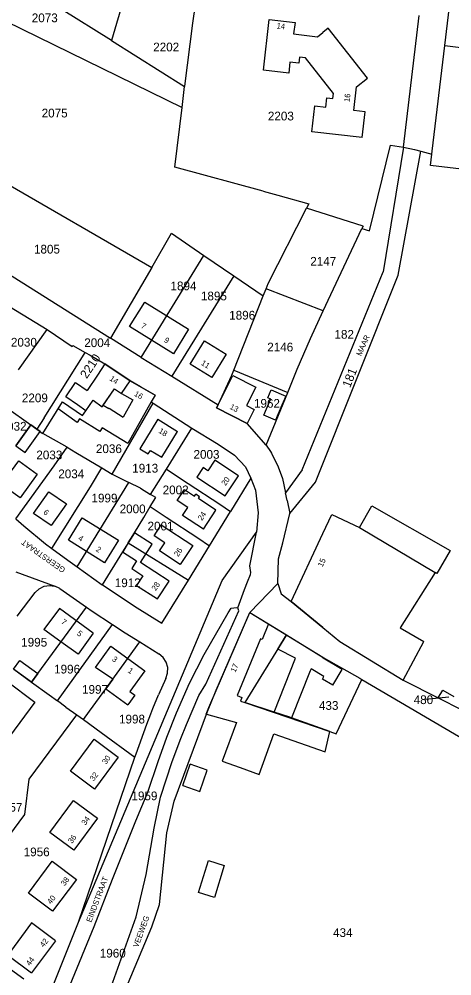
# Model space of a CAD drawing. Extents: x 191922 to 199923, y 328959 to 333350.
# Drawn here: x 193906.1 to 194039.9, y 332195.9 to 332491.7 of the extents above; entities that cross this region are included whole.
import ezdxf

# ---------------------------------------------------------------- set-up
doc = ezdxf.new("R2010")
doc.units = 0
for name, color, linetype in [('bestemmingsplangebied', 7, 'Continuous'), ('bouwvlak', 7, 'Continuous'), ('enkelbestemming', 7, 'Continuous'), ('Level 14', 7, 'Continuous'), ('Level 6', 7, 'Continuous'), ('maatvoering - maximum aantal wooneenheden', 7, 'Continuous'), ('Maatvoering_symbolen', 7, 'Continuous'), ('recreatiewoning', 7, 'Continuous')]:
    doc.layers.add(name, color=color, linetype=linetype)

msp = doc.modelspace()

# ---------------------------------------------------------------- linework, layer by layer
at = {"layer": 'bestemmingsplangebied'}
for p, q in [((194030.34, 332450.82), (194033.68, 332449.92)), ((194030.34, 332450.82), (194033.68, 332449.92)), ((194000.13, 332401.49), (194012.08, 332426.98)), ((194000.13, 332401.49), (194012.08, 332426.98)), ((193982.46, 332359.95), (193989.16, 332376.28)), ((193982.46, 332359.95), (193989.16, 332376.28)), ((193988.95, 332342.92), (193988.46, 332345.28)), ((193988.95, 332342.92), (193988.46, 332345.28)), ((193988.95, 332342.92), (193989.78, 332338.85)), ((193988.95, 332342.92), (193989.78, 332338.85)), ((193977.44, 332308.28), (193986.08, 332317.25)), ((193977.44, 332308.28), (193986.08, 332317.25))]:
    msp.add_line(p, q, dxfattribs=at)
for points in [[(194067.15, 332479.64), (194060.36, 332443.26), (194033.28, 332446.43), (194033.68, 332449.92)], [(194067.15, 332479.64), (194060.36, 332443.26), (194033.28, 332446.43), (194033.68, 332449.92)], [(194012.08, 332426.98), (194014.47, 332426.29), (194020.95, 332452.77), (194024.91, 332452.08)], [(194012.08, 332426.98), (194014.47, 332426.29), (194020.95, 332452.77), (194024.91, 332452.08)], [(194024.91, 332452.08), (194028.37, 332451.36), (194030.34, 332450.82)], [(194024.91, 332452.08), (194028.37, 332451.36), (194030.34, 332450.82)], [(193989.16, 332376.28), (193992.01, 332383.51), (193996.16, 332393), (194000.13, 332401.49)], [(193989.16, 332376.28), (193992.01, 332383.51), (193996.16, 332393), (194000.13, 332401.49)], [(193982.46, 332359.95), (193983.82, 332358.07), (193984.09, 332357.47), (193986.18, 332353.25), (193987.56, 332349.71), (193988.46, 332345.28)], [(193982.46, 332359.95), (193983.82, 332358.07), (193984.09, 332357.47), (193986.18, 332353.25), (193987.56, 332349.71), (193988.46, 332345.28)], [(193986.08, 332317.25), (193986.23, 332324.86), (193987.65, 332329.78), (193989.78, 332338.85)], [(193986.08, 332317.25), (193986.23, 332324.86), (193987.65, 332329.78), (193989.78, 332338.85)], [(193915.84, 332156.41), (193925.96, 332164.6), (193933.08, 332176.25), (193936.38, 332182.76), (193939.78, 332193.64), (193947.07, 332211.03), (193949.43, 332217.99), (193951.75, 332240.09), (193954, 332249.87), (193964.3, 332277.69), (193966.96, 332284.24), (193977.44, 332308.28)], [(193915.84, 332156.41), (193925.96, 332164.6), (193933.08, 332176.25), (193936.38, 332182.76), (193939.78, 332193.64), (193947.07, 332211.03), (193949.43, 332217.99), (193951.75, 332240.09), (193954, 332249.87), (193964.3, 332277.69), (193966.96, 332284.24), (193977.44, 332308.28)]]:
    msp.add_lwpolyline(points, dxfattribs=at)
at = {"layer": 'bouwvlak'}
msp.add_line((194031.71, 332281.48), (194039.01, 332282.21), dxfattribs=at)
at = {"layer": 'Level 6'}
for p, q in [((193944.08, 332517.53), (193934.6, 332485.04)), ((193934.6, 332485.04), (193919.08, 332494.73)), ((194024.91, 332452.08), (194029.81, 332492.83)), ((193959.69, 332490.41), (193957.24, 332471.01)), ((193934.6, 332485.04), (193957.25, 332470.84)), ((194033.81, 332450.88), (194037.73, 332483.55)), ((194037.73, 332483.55), (194067.15, 332479.64)), ((193956.46, 332464.34), (193957.25, 332470.84)), ((193957.24, 332471.01), (193957.25, 332470.84)), ((193881.55, 332452.81), (193947.06, 332414.94)), ((194024.91, 332452.08), (194018.62, 332413.53)), ((194023.34, 332412.5), (194030.34, 332450.82)), ((194033.68, 332449.92), (194033.81, 332450.88)), ((193981.5, 332438.5), (193986.11, 332437.24)), ((194012.42, 332427.68), (193994.97, 332433.25)), ((194012.42, 332427.68), (194012.08, 332426.98)), ((193943.77, 332387.13), (193963.22, 332418.61)), ((193963.22, 332418.61), (193972.43, 332412.34)), ((193947.06, 332414.94), (193934.29, 332393.08)), ((193972.43, 332412.34), (193953.24, 332381.31)), ((193972.43, 332412.34), (193981.55, 332406.11)), ((193993.64, 332352.32), (194018.62, 332413.53)), ((193997.69, 332348.55), (194023.34, 332412.5)), ((193896.27, 332406.94), (193914.71, 332395.7)), ((193981.55, 332406.11), (193982.45, 332408.36)), ((194000.13, 332401.49), (193982.45, 332408.36)), ((193972.44, 332383.2), (193981.55, 332406.11)), ((193905.84, 332383.28), (193914.71, 332395.7)), ((193914.71, 332395.7), (193922.49, 332390.49)), ((193943.77, 332387.13), (193934.29, 332393.08)), ((193922.49, 332390.49), (193922.7, 332390.83)), ((193922.7, 332390.83), (193926.5, 332388.63)), ((193926.15, 332388.08), (193926.5, 332388.63)), ((193926.5, 332388.63), (193927.98, 332387.78)), ((193913.79, 332368.45), (193926.15, 332388.08)), ((193927.98, 332387.78), (193932.6, 332385.1)), ((193943.77, 332387.13), (193953.24, 332381.31)), ((193932.6, 332385.1), (193940.37, 332379.91)), ((193972.44, 332383.2), (193989.16, 332376.28)), ((193940.37, 332379.91), (193948.13, 332375.44)), ((193953.24, 332381.31), (193967.58, 332372.45)), ((193913.38, 332363.6), (193919.48, 332373.37)), ((193934.83, 332351.06), (193947.5, 332372.99)), ((193947.5, 332372.99), (193959.43, 332365.25)), ((193967.58, 332372.45), (193967.11, 332371.51)), ((193967.11, 332371.51), (193976.54, 332366.63)), ((193913.79, 332368.45), (193911.56, 332364.92)), ((193905.07, 332359.74), (193909.7, 332366.26)), ((193909.7, 332366.26), (193911.56, 332364.92)), ((193911.56, 332364.92), (193912.57, 332364.2)), ((193951.59, 332352.55), (193959.43, 332365.25)), ((193982.46, 332359.95), (193976.54, 332366.63)), ((193912.57, 332364.2), (193912.54, 332364.15)), ((193912.54, 332364.15), (193913.38, 332363.6)), ((193920.9, 332359.32), (193913.38, 332363.6)), ((193916.87, 332353.61), (193920.9, 332359.32)), ((193905.01, 332337.18), (193916.87, 332353.61)), ((193928.17, 332347.05), (193931.65, 332352.92)), ((193931.65, 332352.92), (193934.83, 332351.06)), ((193934.83, 332351.06), (193940.03, 332348.43)), ((193946.72, 332344.69), (193951.59, 332352.55)), ((193951.59, 332352.55), (193958.34, 332348.12)), ((193993.64, 332352.32), (193988.46, 332345.28)), ((193924.05, 332322.32), (193940.03, 332348.43)), ((193943.59, 332346.64), (193940.03, 332348.43)), ((193958.34, 332348.12), (193968.11, 332341.69)), ((193977.73, 332349.76), (193971.42, 332339.52)), ((193989.78, 332338.85), (193997.69, 332348.55)), ((193916.17, 332328.05), (193928.17, 332347.05)), ((193943.59, 332346.64), (193946.72, 332344.69)), ((193968.11, 332341.69), (193971.42, 332339.52)), ((193946.62, 332341), (193951.55, 332337.74)), ((193964.9, 332328.9), (193971.42, 332339.52)), ((193951.55, 332337.74), (193961.28, 332331.3)), ((193939.77, 332329.74), (193938.08, 332327.01)), ((193939.77, 332329.74), (193958.41, 332318.28)), ((193961.28, 332331.3), (193964.9, 332328.9)), ((193931.79, 332316.83), (193938.08, 332327.01)), ((193958.41, 332318.28), (193964.9, 332328.9)), ((193905.05, 332320.85), (193917.12, 332316.39)), ((193950.21, 332304.93), (193958.41, 332318.28)), ((193913.8, 332316.34), (193915.46, 332316.61)), ((193915.46, 332316.61), (193917.12, 332316.39)), ((193918.65, 332315.69), (193917.12, 332316.39)), ((193918.65, 332315.69), (193926.89, 332309.93)), ((193931.79, 332316.83), (193942.61, 332309.71)), ((193986.08, 332317.25), (193987.1, 332314.05)), ((193905.45, 332307.08), (193911.06, 332314.46)), ((193987.1, 332314.05), (193990.24, 332311.63)), ((193911.84, 332289.42), (193926.89, 332309.93)), ((193942.61, 332309.71), (193950.21, 332304.93)), ((193990.24, 332311.63), (194000, 332303.63)), ((193977.44, 332308.28), (193983.23, 332304.72)), ((193917.88, 332280.9), (193934.97, 332304.52)), ((193983.23, 332304.72), (193988.79, 332301.3)), ((194000, 332303.63), (194005.26, 332299.32)), ((193988.79, 332301.3), (193975.86, 332280.4)), ((193988.79, 332301.3), (194000.13, 332294.31)), ((193932.87, 332284.67), (193943.35, 332299.14)), ((193943.35, 332299.14), (193949.25, 332295.45)), ((194005.26, 332299.32), (194024.87, 332287.31)), ((193950.58, 332294.34), (193949.25, 332295.45)), ((194000.13, 332294.31), (194011.41, 332287.9)), ((193904.42, 332290.7), (193909.86, 332286.74)), ((193909.86, 332286.74), (193911.84, 332289.42)), ((193951.43, 332287.86), (193949.14, 332282.83)), ((193954.69, 332277.2), (193958.77, 332286.37)), ((194004.14, 332270.76), (194012.06, 332287.52)), ((194011.41, 332287.9), (194012.06, 332287.52)), ((194012.06, 332287.52), (194066.31, 332255.71)), ((194024.87, 332287.31), (194035.71, 332281.83)), ((193927.84, 332277.73), (193932.87, 332284.67)), ((194035.71, 332281.83), (194037.09, 332284.22)), ((194037.09, 332284.22), (194040.46, 332282.29)), ((193920.53, 332278.97), (193917.88, 332280.9)), ((193975.86, 332280.4), (194002.16, 332271.43)), ((194035.71, 332281.83), (194042.94, 332278.17)), ((193920.53, 332278.97), (193923.86, 332276.63)), ((193923.86, 332276.63), (193925.96, 332275.16)), ((193925.96, 332275.16), (193927.84, 332277.73)), ((193945.53, 332273.73), (193946.78, 332276.87)), ((193951.77, 332269.73), (193954.69, 332277.2)), ((193925.96, 332275.16), (193931.45, 332271.18)), ((193942.24, 332264.5), (193945.53, 332273.73)), ((193931.45, 332271.18), (193941.89, 332263.49)), ((194002.16, 332271.43), (194004.14, 332270.76)), ((193949.06, 332262.18), (193951.77, 332269.73)), ((193941.89, 332263.49), (193942.24, 332264.5)), ((193924.45, 332212.51), (193941.89, 332263.49)), ((193915.14, 332189.33), (193924.45, 332212.51)), ((193902.23, 332198.85), (193907.52, 332194.94))]:
    msp.add_line(p, q, dxfattribs=at)
for points in [[(194037.73, 332483.55), (194039.71, 332500), (194042.48, 332523.14)], [(193864.91, 332510.63), (193870.57, 332507.39), (193870.26, 332506.59), (193872.19, 332505.63), (193877, 332503.31), (193956.46, 332464.34)], [(193960, 332501.75), (193960.54, 332496.12), (193959.69, 332490.41)], [(193981.5, 332438.5), (193954.25, 332445.89), (193956.46, 332464.34)], [(193986.11, 332437.24), (193995.67, 332434.62), (193994.97, 332433.25)], [(193870.16, 332434.28), (193882.77, 332425.6), (193889.84, 332420.94), (193906.63, 332410.44), (193934.29, 332393.08)], [(193982.45, 332408.36), (193983.07, 332409.91), (193994.97, 332433.25)], [(193947.06, 332414.94), (193953.13, 332425.47), (193963.22, 332418.61)], [(193967.58, 332372.45), (193971.82, 332381.63), (193972.44, 332383.2)], [(193919.48, 332373.37), (193925.67, 332369.12), (193926.69, 332370.61), (193928.91, 332373.84), (193931.76, 332371.88), (193935.57, 332377.44), (193937.68, 332375.99), (193940.37, 332379.91)], [(193899.06, 332373.79), (193902.15, 332371.67), (193909.7, 332366.26)], [(193948.13, 332375.44), (193946.93, 332373.36), (193947.5, 332372.99)], [(193959.43, 332365.25), (193967.64, 332360.31), (193972.69, 332356.87), (193976.1, 332353.33), (193977.73, 332349.76)], [(193920.9, 332359.32), (193923.64, 332357.66), (193931.65, 332352.92)], [(193977.73, 332349.76), (193979.14, 332346.02), (193979.99, 332339.07), (193979.48, 332333.07)], [(193946.62, 332341), (193948.33, 332343.76), (193946.72, 332344.69)], [(193939.77, 332329.74), (193941.7, 332332.86), (193944.63, 332337.61), (193946.62, 332341)], [(193905.01, 332337.18), (193907.46, 332334.99), (193914.18, 332329.52), (193916.17, 332328.05)], [(193924.45, 332212.51), (193968.81, 332318.09), (193979.48, 332333.07)], [(193973.73, 332309.65), (193975.76, 332315.35), (193976.67, 332317.68), (193977.65, 332320.01), (193977.69, 332320.64), (193977.42, 332322.7), (193979.48, 332333.07)], [(193916.17, 332328.05), (193921.16, 332324.38), (193924.05, 332322.32)], [(193924.05, 332322.32), (193931.75, 332316.85), (193931.79, 332316.83)], [(193911.06, 332314.46), (193912.29, 332315.6), (193913.8, 332316.34)], [(193910.92, 332160.81), (193917.85, 332165.33), (193922.88, 332169.74), (193925.6, 332173.53), (193928.26, 332178.29), (193930.25, 332181.73), (193933.02, 332188.19), (193942.23, 332214.14), (193945.39, 332227.27), (193947.87, 332241.56), (193949.74, 332251.18), (193953.39, 332262.14), (193956.04, 332269.28), (193957.86, 332273.66), (193961.66, 332282.54), (193963.75, 332286.05), (193973.97, 332308.77), (193973.73, 332309.65)], [(193926.89, 332309.93), (193928.68, 332308.68), (193934.97, 332304.52)], [(193970.75, 332308.19), (193971.62, 332309.54), (193973.24, 332309.84), (193973.73, 332309.65)], [(193958.77, 332286.37), (193963.33, 332295.31), (193970.75, 332308.19)], [(193934.97, 332304.52), (193938.88, 332301.93), (193943.35, 332299.14)], [(193952.01, 332291.23), (193951.53, 332292.9), (193950.58, 332294.34)], [(193951.43, 332287.86), (193951.97, 332289.5), (193952.01, 332291.23)], [(193909.86, 332286.74), (193915.36, 332282.74), (193917.88, 332280.9)], [(193946.78, 332276.87), (193947.44, 332278.55), (193949.14, 332282.83)], [(193888.67, 332208.95), (193902.1, 332227.38), (193902.83, 332239.05), (193907.79, 332245.84), (193909.12, 332256.77), (193923.86, 332276.63)], [(193909.01, 332161.91), (193921.83, 332193.13), (193929.22, 332211.18), (193934.95, 332225.76), (193942.14, 332243.8), (193945.84, 332252.69), (193949.06, 332262.18)]]:
    msp.add_lwpolyline(points, dxfattribs=at)
at = {"layer": 'recreatiewoning'}
for p, q in [((193953.78, 332388.22), (193940.18, 332396.62)), ((193958.42, 332395.87), (193953.78, 332388.22)), ((193970.08, 332388.11), (193965.62, 332380.91)), ((193965.62, 332380.91), (193958.91, 332385.07)), ((193930.29, 332381.62), (193927.12, 332376.85)), ((193920.49, 332374.87), (193923.47, 332379.32)), ((193923.47, 332379.32), (193927.12, 332376.85)), ((193948.13, 332375.44), (193943.58, 332378.06)), ((193924.07, 332372.41), (193920.49, 332374.87)), ((193926.69, 332370.61), (193924.07, 332372.41)), ((193932.05, 332372.3), (193933.78, 332371.34)), ((193933.78, 332371.34), (193933.87, 332371.43)), ((193933.87, 332371.43), (193938.18, 332368.63)), ((193948.92, 332368.01), (193955.03, 332364.2)), ((193985.34, 332367.74), (193981.76, 332369.27)), ((193911.66, 332351.03), (193906.38, 332343.66)), ((193906.38, 332343.66), (193900.58, 332347.8)), ((193957.15, 332346.3), (193960.34, 332344.21)), ((193960.34, 332344.21), (193960.74, 332344.81)), ((193961.88, 332344.05), (193960.74, 332344.81)), ((193920.72, 332341.8), (193915.96, 332335.12)), ((193961.49, 332343.45), (193961.88, 332344.05)), ((193915.96, 332335.12), (193910.52, 332338.88)), ((194000, 332332.62), (194002.74, 332338.51)), ((194002.74, 332338.51), (194011.29, 332334.52)), ((193947.18, 332329.32), (193941.7, 332332.86)), ((193990.24, 332311.63), (194000, 332332.62)), ((194011.31, 332334.51), (194034.71, 332320.65)), ((193932.5, 332323.65), (193921.31, 332330.65)), ((193936.76, 332330.59), (193932.5, 332323.65)), ((193959.73, 332328.95), (193955.88, 332323.11)), ((194034.71, 332320.65), (194023.9, 332303.52)), ((194000, 332303.63), (193990.24, 332311.63)), ((193964.77, 332278.85), (193977.44, 332308.28)), ((193977.44, 332308.28), (194000, 332294.4)), ((193983.23, 332304.72), (193981.24, 332299.89)), ((194000, 332303.63), (194005.26, 332299.32)), ((194023.9, 332303.52), (194031.27, 332299.23)), ((193980.71, 332300.11), (193973.52, 332282.58)), ((193981.24, 332299.89), (193980.71, 332300.11)), ((193986.1, 332296.95), (193988.79, 332301.3)), ((193991.58, 332294.17), (193986.1, 332296.95)), ((194005.26, 332299.32), (194024.87, 332287.31)), ((194024.87, 332287.31), (194031.27, 332299.23)), ((193984.92, 332277.43), (193991.58, 332294.17)), ((194000.13, 332294.31), (194000, 332294.4)), ((194000.07, 332294.14), (194000.13, 332294.31)), ((194005.93, 332290.67), (194000.07, 332294.14)), ((193904.36, 332290.73), (193906.27, 332293.37)), ((193906.27, 332293.37), (193911.84, 332289.42)), ((193909.86, 332286.74), (193904.36, 332290.73)), ((193911.84, 332289.42), (193909.86, 332286.74)), ((193996.04, 332290.22), (193990.25, 332275.71)), ((193996.4, 332290.81), (193996.04, 332290.22)), ((194000.33, 332288.46), (193996.4, 332290.81)), ((193999.84, 332287.66), (194000.33, 332288.46)), ((194003.04, 332285.73), (194005.93, 332290.67)), ((193902.14, 332287.11), (193910.93, 332280.57)), ((193935.05, 332287.64), (193932.87, 332284.67)), ((194003.04, 332285.73), (193999.84, 332287.66)), ((193932.87, 332284.67), (193939.69, 332279.68)), ((193941.86, 332282.65), (193939.69, 332279.68)), ((193973.52, 332282.58), (193974.98, 332281.97)), ((193974.98, 332281.97), (193974.51, 332280.84)), ((193974.51, 332280.84), (193975.86, 332280.4)), ((193984.92, 332277.43), (193975.86, 332280.4)), ((193963.89, 332276.8), (193964.77, 332278.85)), ((193963.89, 332276.8), (193963.96, 332276.78)), ((193963.96, 332276.78), (193973.28, 332274.28)), ((193989.77, 332275.86), (193984.92, 332277.43)), ((193973.28, 332274.28), (193968.9, 332262.32)), ((193990.25, 332275.71), (193989.77, 332275.86)), ((194002.16, 332271.43), (193990.25, 332275.71)), ((193980.26, 332258.2), (193984.84, 332270.72)), ((193984.84, 332270.72), (194000.72, 332265.2)), ((194000.72, 332265.2), (194002.16, 332271.43)), ((193936.69, 332263.53), (193929.37, 332253.62)), ((193956.67, 332254.75), (193958.92, 332261.36)), ((193968.9, 332262.32), (193974.41, 332260.32)), ((193974.41, 332260.32), (193980.26, 332258.2)), ((193930.26, 332244.65), (193922.95, 332234.72)), ((193961.56, 332221.7), (193964.62, 332231.56)), ((193923.78, 332225.73), (193916.41, 332215.89)), ((193917.29, 332206.74), (193909.91, 332196.88))]:
    msp.add_line(p, q, dxfattribs=at)
for points in [[(194012.2, 332455.05), (193996.61, 332456.85), (193997.48, 332464.9), (194000.91, 332464.52), (194001.21, 332467.34), (194003.12, 332467.13), (194003.29, 332468.67), (193994.67, 332479.7), (193992.79, 332479.92), (193992.58, 332478.06), (193989.83, 332478.39), (193989.43, 332474.96), (193981.59, 332475.9), (193983.39, 332491.6)], [(193983.39, 332491.6), (193991.38, 332490.65), (193990.96, 332487.12), (193998.29, 332486.23), (194000, 332487.58)], [(194012.2, 332455.05), (194013.12, 332463.03), (194009.59, 332463.44), (194010.43, 332470.75), (194013.84, 332473.42), (194001.67, 332488.89), (194000, 332487.58)], [(193940.18, 332396.62), (193944.89, 332404.2), (193958.42, 332395.87)], [(193958.91, 332385.07), (193963.39, 332392.28), (193970.08, 332388.11)], [(193943.58, 332378.06), (193940.37, 332379.91), (193932.6, 332385.1), (193930.29, 332381.62)], [(193967.11, 332371.51), (193972.18, 332381.54), (193979.22, 332377.91), (193976.33, 332372.27), (193978.77, 332371.05)], [(193932.05, 332372.3), (193935.57, 332377.44), (193937.68, 332375.99), (193941.21, 332373.96), (193938.18, 332368.63)], [(193981.76, 332369.27), (193983.74, 332373.87), (193983.89, 332374.24), (193982.94, 332374.64), (193983.99, 332377.09)], [(193983.99, 332377.09), (193988.52, 332375.15), (193987.31, 332372.33), (193985.34, 332367.74)], [(193948.13, 332375.44), (193946.93, 332373.36), (193939.65, 332360.45), (193931.78, 332365.38), (193931.01, 332364.16), (193924.69, 332368.1), (193924, 332367), (193918.13, 332371.21), (193919.48, 332373.37), (193925.67, 332369.12), (193926.69, 332370.61)], [(193978.77, 332371.05), (193976.54, 332366.63), (193967.11, 332371.51)], [(193948.92, 332368.01), (193943.34, 332358.86), (193945.96, 332357.25), (193946.64, 332358.36), (193950.15, 332356.22), (193955.03, 332364.2)], [(193909.7, 332366.26), (193905.07, 332359.74), (193907.94, 332357.7), (193912.57, 332364.2), (193909.7, 332366.26)], [(193900.58, 332347.8), (193905.92, 332355.1), (193911.66, 332351.03)], [(193966.62, 332355.3), (193964.46, 332352.05), (193962.96, 332353.04), (193961.03, 332350.12), (193969.82, 332344.29), (193973.92, 332350.47), (193966.62, 332355.3)], [(193910.52, 332338.88), (193915.25, 332345.57), (193920.72, 332341.8)], [(193963.04, 332333.99), (193956.61, 332338.2), (193958.26, 332340.72), (193954.92, 332342.91), (193957.15, 332346.3)], [(193963.04, 332333.99), (193966.91, 332339.87), (193961.49, 332343.45)], [(194011.31, 332334.51), (194015.12, 332341.24), (194039.35, 332327.4), (194035.28, 332320.32), (194034.71, 332320.65)], [(193921.31, 332330.65), (193925.55, 332337.51), (193936.76, 332330.59)], [(193955.88, 332323.11), (193949.48, 332327.29), (193951.1, 332329.78), (193947.77, 332331.95), (193949.97, 332335.32), (193959.73, 332328.95)], [(193941.7, 332332.86), (193938, 332326.97), (193942.4, 332324.2)], [(193942.4, 332324.2), (193940.86, 332321.83), (193944.34, 332319.56), (193942.4, 332316.6), (193948.83, 332312.42), (193952.48, 332317.96), (193943.56, 332323.72), (193947.18, 332329.32)], [(193928.96, 332301.84), (193918.5, 332309.47), (193913.73, 332302.99)], [(193928.96, 332301.84), (193924.27, 332295.33), (193918.99, 332299.16), (193913.73, 332302.99)], [(193935.05, 332287.64), (193929.67, 332291.28), (193934.44, 332297.83)], [(193934.44, 332297.83), (193944.91, 332290.17), (193940.31, 332283.81), (193941.86, 332282.65)], [(193910.93, 332280.57), (193903.12, 332269.91), (193894.26, 332276.33)], [(193929.37, 332253.62), (193921.94, 332259.21), (193929.24, 332269.07), (193936.69, 332263.53)], [(193956.67, 332254.75), (193961.97, 332252.95), (193964.22, 332259.55), (193958.92, 332261.36)], [(193922.95, 332234.72), (193915.55, 332240.19), (193922.83, 332250.12), (193930.26, 332244.65)], [(193916.41, 332215.89), (193908.94, 332221.45), (193916.28, 332231.34), (193923.78, 332225.73)], [(193964.62, 332231.56), (193969.5, 332230.05), (193966.44, 332220.18), (193961.56, 332221.7)], [(193917.29, 332206.74), (193909.86, 332212.34), (193902.52, 332202.35), (193909.91, 332196.88)]]:
    msp.add_lwpolyline(points, dxfattribs=at)

# ---------------------------------------------------------------- texts
at = {"layer": 'enkelbestemming'}
for s, p in [('2073', (193909.96, 332490.74)), ('2202', (193947.52, 332481.72)), ('2075', (193913.02, 332461.3)), ('2203', (193982.99, 332460.38)), ('1805', (193910.64, 332419.22)), ('2147', (193996.1, 332415.47)), ('1894', (193952.88, 332407.86)), ('1895', (193962.28, 332404.75)), ('1896', (193971.03, 332398.8)), ('182', (194003.59, 332392.89)), ('2030', (193903.51, 332390.45)), ('2004', (193926.2, 332390.3)), ('2146', (193982.79, 332388.96)), ('2209', (193906.9, 332373.24)), ('1962', (193978.69, 332371.55)), ('2032', (193900.32, 332364.46)), ('2036', (193929.8, 332357.53)), ('2033', (193911.38, 332355.6)), ('2003', (193959.99, 332355.78)), ('1913', (193941.03, 332351.51)), ('2034', (193918.16, 332349.76)), ('2002', (193950.44, 332344.79)), ('1999', (193928.43, 332342.28)), ('2000', (193937.14, 332338.93)), ('2001', (193945.77, 332333.62)), ('1912', (193935.63, 332316.08)), ('1995', (193906.69, 332297.7)), ('1996', (193916.87, 332289.39)), ('1997', (193925.51, 332283.12)), ('480', (194028.09, 332279.93)), ('433', (193998.79, 332278.15)), ('1998', (193936.94, 332273.94)), ('1959', (193940.79, 332250.2)), ('1957', (193899.03, 332246.68)), ('1956', (193907.46, 332232.88)), ('434', (194003.15, 332207.92)), ('1960', (193931, 332201.57))]:
    msp.add_text(s, height=2.7, rotation=0, dxfattribs=at).set_placement(p)
at = {"layer": 'Level 14'}
for s, rotation, p in [('2210', 56.4701, (193926.96, 332380.34)), ('181', 68.4436, (194008.42, 332377.55))]:
    msp.add_text(s, height=2.7, rotation=rotation, dxfattribs=at).set_placement(p)
at = {"layer": 'maatvoering - maximum aantal wooneenheden'}
for s, rotation, p in [('14', 353.2164, (193985.63, 332488.82)), ('16', 83.4509, (194008.27, 332465.97)), ('7', 328.2986, (193943.56, 332396.41)), ('9', 328.2986, (193950.71, 332391.99)), ('11', 328.1709, (193962.16, 332384.94)), ('14', 326.2622, (193933.84, 332380.18)), ('16', 330.0489, (193941.46, 332375.36)), ('13', 332.6396, (193971.02, 332371.29)), ('18', 328.1222, (193949.03, 332363.93)), ('20', 56.469, (193969.89, 332347.29)), ('6', 325.3556, (193913.38, 332338.85)), ('24', 56.5962, (193962.6, 332336.51)), ('4', 327.9642, (193924.14, 332330.77)), ('2', 327.9642, (193929.63, 332327.33)), ('26', 56.5962, (193955.26, 332325.35)), ('15', 65.0767, (193999.87, 332322.15)), ('28', 56.6757, (193948.3, 332314.8)), ('7', 323.9557, (193918.88, 332304.99)), ('5', 323.9557, (193923.77, 332301.42)), ('3', 323.8294, (193934.63, 332293.47)), ('1', 323.8294, (193939.52, 332289.9)), ('17', 66.7186, (193972.93, 332289.58)), ('30', 53.5428, (193932.94, 332261.14)), ('32', 53.5428, (193929.12, 332255.97)), ('34', 53.6691, (193926.56, 332242.33)), ('36', 53.6691, (193922.39, 332236.66)), ('38', 53.176, (193920.16, 332223.57)), ('40', 53.176, (193915.93, 332217.92)), ('42', 53.2219, (193913.67, 332204.58)), ('44', 53.2219, (193909.39, 332198.85))]:
    msp.add_text(s, height=1.75, rotation=rotation, dxfattribs=at).set_placement(p)
at = {"layer": 'Maatvoering_symbolen'}
for s, rotation, p in [('MAAR', 65.8977, (194011.82, 332387.38)), ('GEERSTRAAT', 144.7824, (193920.52, 332321.81)), ('EINDSTRAAT', 69.0818, (193928.36, 332212.31)), ('VEEWEG', 70.0414, (193942.87, 332204.48))]:
    msp.add_text(s, height=1.75, rotation=rotation, dxfattribs=at).set_placement(p)

doc.saveas('drawing.dxf')
